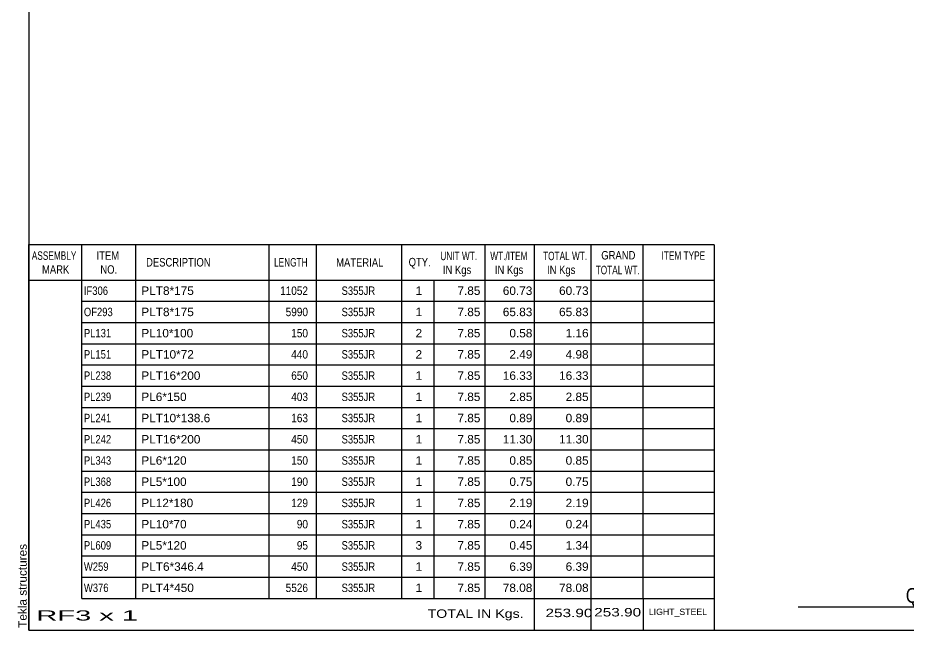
# Model space of a CAD drawing. Header units: millimetres. Extents: x -28 to 374, y -193 to 84.
# Drawn here: x -28.3 to 173, y -193 to -54.5 of the extents above; entities that cross this region are included whole.
import ezdxf

# ---------------------------------------------------------------- set-up
doc = ezdxf.new("R2010")
doc.units = ezdxf.units.MM
doc.styles.add('Arial', font='ARIAL.TTF', dxfattribs={"height": 0.2})
doc.styles.add('Arial Narrow', font='ARIALN.TTF', dxfattribs={"height": 0.2})

# ---------------------------------------------------------------- blocks, each defined once
blk = doc.blocks.new('Unknown-624480868-2904')
at = {"color": 5, "linetype": 'Continuous'}
for p, q in [((-25.75, 84.05), (-25.75, -192.95)), ((-25.75, -192.95), (374.25, -192.95))]:
    blk.add_line(p, q, dxfattribs=at)
at = {"color": 174, "linetype": 'Continuous', "style": 'Arial'}
blk.add_text('Tekla structures', height=1.9102, rotation=90, dxfattribs=at).set_placement((-26.25, -192.45))
blk = doc.blocks.new('CBS_BOM-624480868-7500')
at = {"color": 7, "linetype": 'Continuous'}
for p, q in [((-25.79, -113.78), (-25.79, -105.78)), ((-25.78, -105.78), (129.14, -105.78)), ((-13.79, -113.78), (-13.79, -105.78)), ((-1.6, -113.78), (-1.6, -105.78)), ((28.57, -113.78), (28.57, -105.78)), ((39.25, -113.78), (39.25, -105.78)), ((58.56, -113.78), (58.56, -105.78)), ((77.37, -113.78), (77.37, -105.78)), ((88.58, -113.78), (88.58, -105.78)), ((101.36, -113.78), (101.36, -105.78)), ((113.11, -113.78), (113.11, -105.78)), ((129.14, -105.79), (129.13, -113.77)), ((-25.79, -113.78), (129.14, -113.78)), ((-25.79, -118.58), (-25.79, -113.78)), ((-13.79, -118.58), (-13.79, -113.78)), ((-1.6, -118.58), (-1.6, -113.78)), ((28.57, -118.58), (28.57, -113.78)), ((39.25, -118.58), (39.25, -113.78)), ((58.56, -118.58), (58.56, -113.78)), ((65.83, -118.58), (65.83, -113.78)), ((77.37, -118.58), (77.37, -113.78)), ((88.58, -118.58), (88.58, -113.78)), ((101.36, -118.58), (101.36, -113.78)), ((113.13, -118.58), (113.13, -113.78)), ((129.14, -113.79), (129.14, -118.58)), ((-25.79, -123.38), (-25.79, -118.58)), ((-13.79, -118.58), (129.14, -118.58)), ((-13.79, -123.38), (-13.79, -118.58)), ((-1.6, -123.38), (-1.6, -118.58)), ((28.57, -123.38), (28.57, -118.58)), ((39.25, -123.38), (39.25, -118.58)), ((58.56, -123.38), (58.56, -118.58)), ((65.83, -123.38), (65.83, -118.58)), ((77.37, -123.38), (77.37, -118.58)), ((88.58, -123.38), (88.58, -118.58)), ((101.36, -123.38), (101.36, -118.58)), ((113.13, -123.38), (113.13, -118.58)), ((129.14, -118.59), (129.14, -123.38)), ((-25.79, -128.18), (-25.79, -123.38)), ((-13.79, -123.38), (129.14, -123.38)), ((-13.79, -128.18), (-13.79, -123.38)), ((-1.6, -128.18), (-1.6, -123.38)), ((28.57, -128.18), (28.57, -123.38)), ((39.25, -128.18), (39.25, -123.38)), ((58.56, -128.18), (58.56, -123.38)), ((65.83, -128.18), (65.83, -123.38)), ((77.37, -128.18), (77.37, -123.38)), ((88.58, -128.18), (88.58, -123.38)), ((101.36, -128.18), (101.36, -123.38)), ((113.13, -128.18), (113.13, -123.38)), ((129.14, -123.39), (129.14, -128.18)), ((-25.79, -132.98), (-25.79, -128.18)), ((-13.79, -128.18), (129.14, -128.18)), ((-13.79, -132.98), (-13.79, -128.18)), ((-1.6, -132.98), (-1.6, -128.18)), ((28.57, -132.98), (28.57, -128.18)), ((39.25, -132.98), (39.25, -128.18)), ((58.56, -132.98), (58.56, -128.18)), ((65.83, -132.98), (65.83, -128.18)), ((77.37, -132.98), (77.37, -128.18)), ((88.58, -132.98), (88.58, -128.18)), ((101.36, -132.98), (101.36, -128.18)), ((113.13, -132.98), (113.13, -128.18)), ((129.14, -128.19), (129.14, -132.98)), ((-25.79, -137.78), (-25.79, -132.98)), ((-13.79, -132.98), (129.14, -132.98)), ((-13.79, -137.78), (-13.79, -132.98)), ((-1.6, -137.78), (-1.6, -132.98)), ((28.57, -137.78), (28.57, -132.98)), ((39.25, -137.78), (39.25, -132.98)), ((58.56, -137.78), (58.56, -132.98)), ((65.83, -137.78), (65.83, -132.98)), ((77.37, -137.78), (77.37, -132.98)), ((88.58, -137.78), (88.58, -132.98)), ((101.36, -137.78), (101.36, -132.98)), ((113.13, -137.78), (113.13, -132.98)), ((129.14, -132.99), (129.14, -137.78)), ((-25.79, -142.58), (-25.79, -137.78)), ((-13.79, -137.78), (129.14, -137.78)), ((-13.79, -142.58), (-13.79, -137.78)), ((-1.6, -142.58), (-1.6, -137.78)), ((28.57, -142.58), (28.57, -137.78)), ((39.25, -142.58), (39.25, -137.78)), ((58.56, -142.58), (58.56, -137.78)), ((65.83, -142.58), (65.83, -137.78)), ((77.37, -142.58), (77.37, -137.78)), ((88.58, -142.58), (88.58, -137.78)), ((101.36, -142.58), (101.36, -137.78)), ((113.13, -142.58), (113.13, -137.78)), ((129.14, -137.79), (129.14, -142.58)), ((-25.79, -147.38), (-25.79, -142.58)), ((-13.79, -142.58), (129.14, -142.58)), ((-13.79, -147.38), (-13.79, -142.58)), ((-1.6, -147.38), (-1.6, -142.58)), ((28.57, -147.38), (28.57, -142.58)), ((39.25, -147.38), (39.25, -142.58)), ((58.56, -147.38), (58.56, -142.58)), ((65.83, -147.38), (65.83, -142.58)), ((77.37, -147.38), (77.37, -142.58)), ((88.58, -147.38), (88.58, -142.58)), ((101.36, -147.38), (101.36, -142.58)), ((113.13, -147.38), (113.13, -142.58)), ((129.14, -142.59), (129.14, -147.38)), ((-25.79, -152.18), (-25.79, -147.38)), ((-13.79, -147.38), (129.14, -147.38)), ((-13.79, -152.18), (-13.79, -147.38)), ((-1.6, -152.18), (-1.6, -147.38)), ((28.57, -152.18), (28.57, -147.38)), ((39.25, -152.18), (39.25, -147.38)), ((58.56, -152.18), (58.56, -147.38)), ((65.83, -152.18), (65.83, -147.38)), ((77.37, -152.18), (77.37, -147.38)), ((88.58, -152.18), (88.58, -147.38)), ((101.36, -152.18), (101.36, -147.38)), ((113.13, -152.18), (113.13, -147.38)), ((129.14, -147.39), (129.14, -152.18)), ((-25.79, -156.98), (-25.79, -152.18)), ((-13.79, -152.18), (129.14, -152.18)), ((-13.79, -156.98), (-13.79, -152.18)), ((-1.6, -156.98), (-1.6, -152.18)), ((28.57, -156.98), (28.57, -152.18)), ((39.25, -156.98), (39.25, -152.18)), ((58.56, -156.98), (58.56, -152.18)), ((65.83, -156.98), (65.83, -152.18)), ((77.37, -156.98), (77.37, -152.18)), ((88.58, -156.98), (88.58, -152.18)), ((101.36, -156.98), (101.36, -152.18)), ((113.13, -156.98), (113.13, -152.18)), ((129.14, -152.19), (129.14, -156.98)), ((-25.79, -161.78), (-25.79, -156.98)), ((-13.79, -156.98), (129.14, -156.98)), ((-13.79, -161.78), (-13.79, -156.98)), ((-1.6, -161.78), (-1.6, -156.98)), ((28.57, -161.78), (28.57, -156.98)), ((39.25, -161.78), (39.25, -156.98)), ((58.56, -161.78), (58.56, -156.98)), ((65.83, -161.78), (65.83, -156.98)), ((77.37, -161.78), (77.37, -156.98)), ((88.58, -161.78), (88.58, -156.98)), ((101.36, -161.78), (101.36, -156.98)), ((113.13, -161.78), (113.13, -156.98)), ((129.14, -156.99), (129.14, -161.78)), ((-25.79, -166.58), (-25.79, -161.78)), ((-13.79, -161.78), (129.14, -161.78)), ((-13.79, -166.58), (-13.79, -161.78)), ((-1.6, -166.58), (-1.6, -161.78)), ((28.57, -166.58), (28.57, -161.78)), ((39.25, -166.58), (39.25, -161.78)), ((58.56, -166.58), (58.56, -161.78)), ((65.83, -166.58), (65.83, -161.78)), ((77.37, -166.58), (77.37, -161.78)), ((88.58, -166.58), (88.58, -161.78)), ((101.36, -166.58), (101.36, -161.78)), ((113.13, -166.58), (113.13, -161.78)), ((129.14, -161.79), (129.14, -166.58)), ((-25.79, -171.38), (-25.79, -166.58)), ((-13.79, -166.58), (129.14, -166.58)), ((-13.79, -171.38), (-13.79, -166.58)), ((-1.6, -171.38), (-1.6, -166.58)), ((28.57, -171.38), (28.57, -166.58)), ((39.25, -171.38), (39.25, -166.58)), ((58.56, -171.38), (58.56, -166.58)), ((65.83, -171.38), (65.83, -166.58)), ((77.37, -171.38), (77.37, -166.58)), ((88.58, -171.38), (88.58, -166.58)), ((101.36, -171.38), (101.36, -166.58)), ((113.13, -171.38), (113.13, -166.58)), ((129.14, -166.59), (129.14, -171.38)), ((-25.79, -176.18), (-25.79, -171.38)), ((-13.79, -171.38), (129.14, -171.38)), ((-13.79, -176.18), (-13.79, -171.38)), ((-1.6, -176.18), (-1.6, -171.38)), ((28.57, -176.18), (28.57, -171.38)), ((39.25, -176.18), (39.25, -171.38)), ((58.56, -176.18), (58.56, -171.38)), ((65.83, -176.18), (65.83, -171.38)), ((77.37, -176.18), (77.37, -171.38)), ((88.58, -176.18), (88.58, -171.38)), ((101.36, -176.18), (101.36, -171.38)), ((113.13, -176.18), (113.13, -171.38)), ((129.14, -171.39), (129.14, -176.18)), ((-25.79, -180.98), (-25.79, -176.18)), ((-13.79, -176.18), (129.14, -176.18)), ((-13.79, -180.98), (-13.79, -176.18)), ((-1.6, -180.98), (-1.6, -176.18)), ((28.57, -180.98), (28.57, -176.18)), ((39.25, -180.98), (39.25, -176.18)), ((58.56, -180.98), (58.56, -176.18)), ((65.83, -180.98), (65.83, -176.18)), ((77.37, -180.98), (77.37, -176.18)), ((88.58, -180.98), (88.58, -176.18)), ((101.36, -180.98), (101.36, -176.18)), ((113.13, -180.98), (113.13, -176.18)), ((129.14, -176.19), (129.14, -180.98)), ((-25.79, -185.78), (-25.79, -180.98)), ((-13.79, -180.98), (129.14, -180.98)), ((-13.79, -185.78), (-13.79, -180.98)), ((-1.6, -185.78), (-1.6, -180.98)), ((28.57, -185.78), (28.57, -180.98)), ((39.25, -185.78), (39.25, -180.98)), ((58.56, -185.78), (58.56, -180.98)), ((65.83, -185.78), (65.83, -180.98)), ((77.37, -185.78), (77.37, -180.98)), ((88.58, -185.78), (88.58, -180.98)), ((101.36, -185.78), (101.36, -180.98)), ((113.13, -185.78), (113.13, -180.98)), ((129.14, -180.99), (129.14, -185.78)), ((-25.79, -192.98), (-25.79, -185.8)), ((-13.79, -185.78), (129.14, -185.78)), ((88.58, -192.98), (88.58, -185.8)), ((101.36, -192.98), (101.36, -185.8)), ((113.17, -192.98), (113.17, -185.8)), ((129.14, -185.78), (129.14, -192.98)), ((-25.79, -192.98), (129.14, -192.98))]:
    blk.add_line(p, q, dxfattribs=at)
at = {"color": 3, "linetype": 'Continuous', "style": 'Arial'}
for s, height, width, p in [('ASSEMBLY', 1.91, 0.7, (-25.1, -109.21)), ('ITEM', 1.91, 0.8, (-10.46, -109.21)), ('UNIT WT.', 1.91, 0.7, (67.26, -109.28)), ('WT./ITEM', 1.91, 0.7, (78.55, -109.28)), ('TOTAL WT.', 1.91, 0.7, (90.48, -109.28)), ('GRAND', 1.91, 0.8, (103.64, -109.13)), ('ITEM TYPE', 1.91, 0.7, (117.27, -109.2)), ('MARK', 1.91, 0.8, (-22.79, -112.35)), ('NO.', 1.91, 0.8, (-9.6, -112.35)), ('DESCRIPTION', 1.9102, 0.8, (0.73, -110.72)), ('LENGTH', 1.91, 0.7, (29.67, -110.72)), ('MATERIAL', 1.91, 0.8, (43.7, -110.76)), ('QTY.', 1.91, 0.8, (60.09, -110.68)), ('IN Kgs', 1.91, 0.8, (67.83, -112.42)), ('IN Kgs', 1.91, 0.8, (79.59, -112.42)), ('IN Kgs', 1.91, 0.8, (91.38, -112.42)), ('TOTAL WT.', 1.91, 0.7, (102.38, -112.47))]:
    blk.add_text(s, height=height, dxfattribs=dict(at, width=width)).set_placement(p)
at = {"color": 7, "linetype": 'Continuous', "style": 'Arial'}
for s, width, p in [('IF306', 0.8, (-13.33, -117.15)), ('11052', 0.85, (31.03, -117.15)), ('S355JR', 0.8, (44.93, -117.15)), ('OF293', 0.8, (-13.33, -121.95)), ('5990', 0.85, (32.29, -121.95)), ('S355JR', 0.8, (44.93, -121.95)), ('PL131', 0.8, (-13.33, -126.75)), ('150', 0.85, (33.55, -126.75)), ('S355JR', 0.8, (44.93, -126.75)), ('PL151', 0.8, (-13.33, -131.55)), ('440', 0.85, (33.55, -131.55)), ('S355JR', 0.8, (44.93, -131.55)), ('PL238', 0.8, (-13.33, -136.35)), ('650', 0.85, (33.55, -136.35)), ('S355JR', 0.8, (44.93, -136.35)), ('PL239', 0.8, (-13.33, -141.15)), ('403', 0.85, (33.55, -141.15)), ('S355JR', 0.8, (44.93, -141.15)), ('PL241', 0.8, (-13.33, -145.95)), ('163', 0.85, (33.55, -145.95)), ('S355JR', 0.8, (44.93, -145.95)), ('PL242', 0.8, (-13.33, -150.75)), ('450', 0.85, (33.55, -150.75)), ('S355JR', 0.8, (44.93, -150.75)), ('PL343', 0.8, (-13.33, -155.55)), ('150', 0.85, (33.55, -155.55)), ('S355JR', 0.8, (44.93, -155.55)), ('PL368', 0.8, (-13.33, -160.35)), ('190', 0.85, (33.55, -160.35)), ('S355JR', 0.8, (44.93, -160.35)), ('PL426', 0.8, (-13.33, -165.15)), ('129', 0.85, (33.55, -165.15)), ('S355JR', 0.8, (44.93, -165.15)), ('PL435', 0.8, (-13.33, -169.95)), ('90', 0.85, (34.81, -169.95)), ('S355JR', 0.8, (44.93, -169.95)), ('PL609', 0.8, (-13.33, -174.75)), ('95', 0.85, (34.81, -174.75)), ('S355JR', 0.8, (44.93, -174.75)), ('W259', 0.8, (-13.33, -179.55)), ('450', 0.85, (33.55, -179.55)), ('S355JR', 0.8, (44.93, -179.55)), ('W376', 0.8, (-13.33, -184.35)), ('5526', 0.85, (32.29, -184.35)), ('S355JR', 0.8, (44.93, -184.35))]:
    blk.add_text(s, height=1.91, dxfattribs=dict(at, width=width)).set_placement(p)
for s, height, p in [('PLT8*175', 1.91, (-0.34, -117.15)), ('1', 1.91, (61.65, -117.15)), ('7.85', 1.91, (71.12, -117.15)), ('60.73', 1.91, (81.38, -117.15)), ('60.73', 1.91, (94.1, -117.15)), ('PLT8*175', 1.91, (-0.34, -121.95)), ('1', 1.91, (61.65, -121.95)), ('7.85', 1.91, (71.12, -121.95)), ('65.83', 1.91, (81.38, -121.95)), ('65.83', 1.91, (94.1, -121.95)), ('PL10*100', 1.91, (-0.34, -126.75)), ('2', 1.91, (61.65, -126.75)), ('7.85', 1.91, (71.12, -126.75)), ('0.58', 1.91, (82.87, -126.75)), ('1.16', 1.91, (95.58, -126.75)), ('PLT10*72', 1.91, (-0.34, -131.55)), ('2', 1.91, (61.65, -131.55)), ('7.85', 1.91, (71.12, -131.55)), ('2.49', 1.91, (82.87, -131.55)), ('4.98', 1.91, (95.58, -131.55)), ('PLT16*200', 1.91, (-0.34, -136.35)), ('1', 1.91, (61.65, -136.35)), ('7.85', 1.91, (71.12, -136.35)), ('16.33', 1.91, (81.38, -136.35)), ('16.33', 1.91, (94.1, -136.35)), ('PL6*150', 1.91, (-0.34, -141.15)), ('1', 1.91, (61.65, -141.15)), ('7.85', 1.91, (71.12, -141.15)), ('2.85', 1.91, (82.87, -141.15)), ('2.85', 1.91, (95.58, -141.15)), ('PLT10*138.6', 1.9102, (-0.34, -145.95)), ('1', 1.91, (61.65, -145.95)), ('7.85', 1.91, (71.12, -145.95)), ('0.89', 1.91, (82.87, -145.95)), ('0.89', 1.91, (95.58, -145.95)), ('PLT16*200', 1.91, (-0.34, -150.75)), ('1', 1.91, (61.65, -150.75)), ('7.85', 1.91, (71.12, -150.75)), ('11.30', 1.91, (81.38, -150.75)), ('11.30', 1.91, (94.1, -150.75)), ('PL6*120', 1.91, (-0.34, -155.55)), ('1', 1.91, (61.65, -155.55)), ('7.85', 1.91, (71.12, -155.55)), ('0.85', 1.91, (82.87, -155.55)), ('0.85', 1.91, (95.58, -155.55)), ('PL5*100', 1.91, (-0.34, -160.35)), ('1', 1.91, (61.65, -160.35)), ('7.85', 1.91, (71.12, -160.35)), ('0.75', 1.91, (82.87, -160.35)), ('0.75', 1.91, (95.58, -160.35)), ('PL12*180', 1.91, (-0.34, -165.15)), ('1', 1.91, (61.65, -165.15)), ('7.85', 1.91, (71.12, -165.15)), ('2.19', 1.91, (82.87, -165.15)), ('2.19', 1.91, (95.58, -165.15)), ('PL10*70', 1.91, (-0.34, -169.95)), ('1', 1.91, (61.65, -169.95)), ('7.85', 1.91, (71.12, -169.95)), ('0.24', 1.91, (82.87, -169.95)), ('0.24', 1.91, (95.58, -169.95)), ('PL5*120', 1.91, (-0.34, -174.75)), ('3', 1.91, (61.65, -174.75)), ('7.85', 1.91, (71.12, -174.75)), ('0.45', 1.91, (82.87, -174.75)), ('1.34', 1.91, (95.58, -174.75)), ('PLT6*346.4', 1.91, (-0.34, -179.55)), ('1', 1.91, (61.65, -179.55)), ('7.85', 1.91, (71.12, -179.55)), ('6.39', 1.91, (82.87, -179.55)), ('6.39', 1.91, (95.58, -179.55)), ('PLT4*450', 1.91, (-0.34, -184.35)), ('1', 1.91, (61.65, -184.35)), ('7.85', 1.91, (71.12, -184.35)), ('78.08', 1.91, (81.38, -184.35)), ('78.08', 1.91, (94.1, -184.35))]:
    blk.add_text(s, height=height, dxfattribs=at).set_placement(p)
at = {"color": 6, "linetype": 'Continuous', "style": 'Arial'}
for s, height, width, p in [('RF3 x 1', 2.292, 2.05, (-24.07, -190.79)), ('TOTAL IN Kgs.', 1.9102, 1.2, (64.37, -190.19)), ('253.90', 1.91, 1.3, (91.03, -190.03)), ('253.90', 1.91, 1.3, (102.04, -189.87))]:
    blk.add_text(s, height=height, dxfattribs=dict(at, width=width)).set_placement(p)
blk.add_text('LIGHT_STEEL', height=1.4135, dxfattribs=at).set_placement((114.39, -189.53))
blk = doc.blocks.new('CBS_CALLOFF-624480868-7501')
at = {"color": 7, "linetype": 'Continuous'}
blk.add_line((148.12, -187.68), (264.36, -187.7), dxfattribs=at)
at = {"color": 3, "linetype": 'Continuous', "style": 'Arial Narrow'}
blk.add_text('QTY= 1 Nos.      RAFTER     MKD : RF3', height=3.3405, dxfattribs=at).set_placement((172.48, -186.79))

msp = doc.modelspace()

# ---------------------------------------------------------------- block references
for name in ['Unknown-624480868-2904', 'CBS_BOM-624480868-7500', 'CBS_CALLOFF-624480868-7501']:
    msp.add_blockref(name, (0, 0))

doc.saveas('drawing.dxf')
